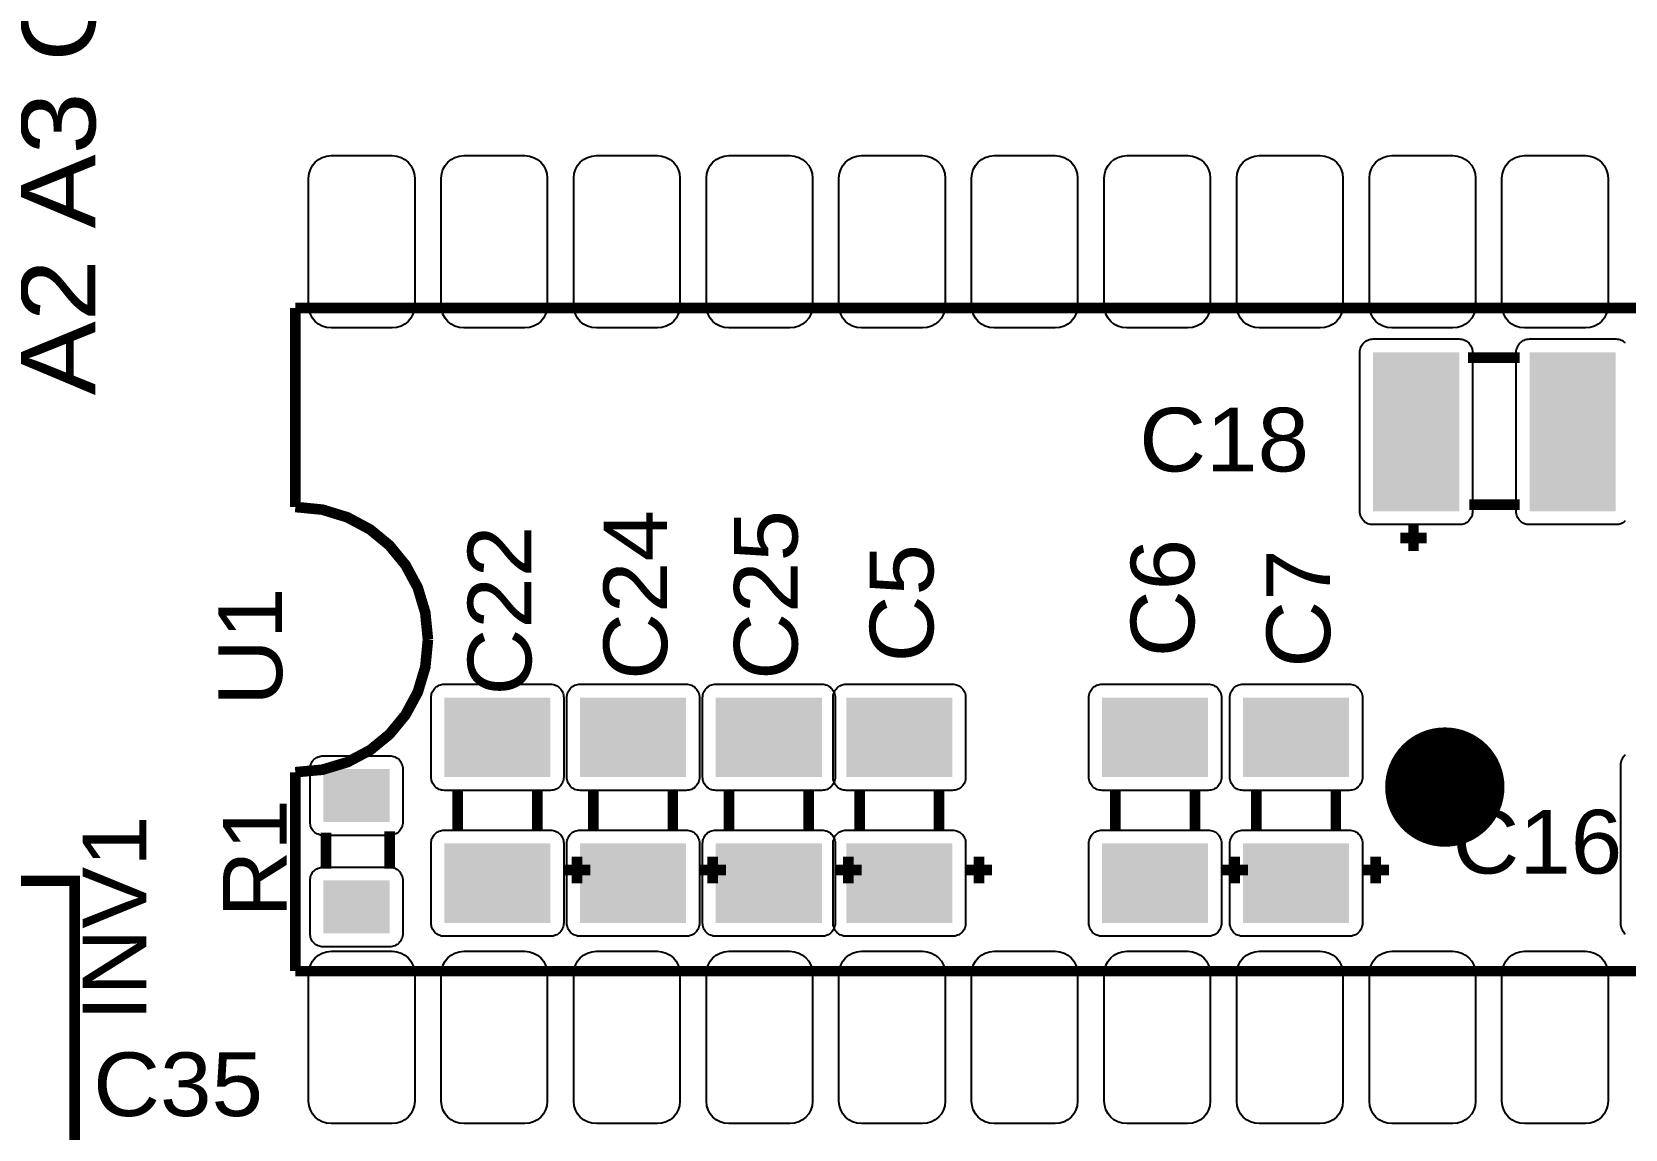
# Model space of a CAD drawing. Header units: inches. Extents: x 18.7 to 39.4, y 4.3 to 20.5.
# Drawn here: x 29.465 to 31.027, y 12.601 to 13.677 of the extents above; entities that cross this region are included whole.
import ezdxf

# ---------------------------------------------------------------- set-up
doc = ezdxf.new("R2010")
doc.units = ezdxf.units.IN
doc.header["$MEASUREMENT"] = 0
doc.styles.get("Standard").update_dxf_attribs({"font": 'arial.ttf'})

# ---------------------------------------------------------------- blocks, each defined once
blk = doc.blocks.new('RPAD')
blk.add_trace([(-0.5, -0.5), (-0.5, 0.5), (0.5, -0.5), (0.5, 0.5)])
blk = doc.blocks.new('EPAD')
at = {"const_width": 0.5}
blk.add_lwpolyline([(-0.25, 0, 1), (0.25, 0, 1)], format="xyb", close=True, dxfattribs=at)
blk = doc.blocks.new('NextionControlV3')
for points in [[(40.9556, 11.9587), (40.9096, 11.9587), (40.9061, 11.959), (40.9029, 11.96), (40.9, 11.9615), (40.8975, 11.9636), (40.8955, 11.9661), (40.8939, 11.969), (40.893, 11.9722), (40.8926, 11.9757), (40.8926, 12.0717), (40.893, 12.0751), (40.8939, 12.0783), (40.8955, 12.0812), (40.8975, 12.0837), (40.9, 12.0858), (40.9029, 12.0873), (40.9061, 12.0883), (40.9096, 12.0887), (40.9556, 12.0887), (40.9591, 12.0883), (40.9623, 12.0873), (40.9652, 12.0858), (40.9677, 12.0837), (40.9698, 12.0812), (40.9713, 12.0783), (40.9723, 12.0751), (40.9726, 12.0717), (40.9726, 11.9757), (40.9723, 11.9722), (40.9713, 11.969), (40.9698, 11.9661), (40.9677, 11.9636), (40.9652, 11.9615), (40.9623, 11.96), (40.9591, 11.959), (40.9556, 11.9587)], [(41.0556, 11.9587), (41.0096, 11.9587), (41.0061, 11.959), (41.0029, 11.96), (41, 11.9615), (40.9975, 11.9636), (40.9955, 11.9661), (40.9939, 11.969), (40.993, 11.9722), (40.9926, 11.9757), (40.9926, 12.0717), (40.993, 12.0751), (40.9939, 12.0783), (40.9955, 12.0812), (40.9975, 12.0837), (41, 12.0858), (41.0029, 12.0873), (41.0061, 12.0883), (41.0096, 12.0887), (41.0556, 12.0887), (41.0591, 12.0883), (41.0623, 12.0873), (41.0652, 12.0858), (41.0677, 12.0837), (41.0698, 12.0812), (41.0713, 12.0783), (41.0723, 12.0751), (41.0726, 12.0717), (41.0726, 11.9757), (41.0723, 11.9722), (41.0713, 11.969), (41.0698, 11.9661), (41.0677, 11.9636), (41.0652, 11.9615), (41.0623, 11.96), (41.0591, 11.959), (41.0556, 11.9587)], [(41.1556, 11.9587), (41.1096, 11.9587), (41.1061, 11.959), (41.1029, 11.96), (41.1, 11.9615), (41.0975, 11.9636), (41.0955, 11.9661), (41.0939, 11.969), (41.093, 11.9722), (41.0926, 11.9757), (41.0926, 12.0717), (41.093, 12.0751), (41.0939, 12.0783), (41.0955, 12.0812), (41.0975, 12.0837), (41.1, 12.0858), (41.1029, 12.0873), (41.1061, 12.0883), (41.1096, 12.0887), (41.1556, 12.0887), (41.1591, 12.0883), (41.1623, 12.0873), (41.1652, 12.0858), (41.1677, 12.0837), (41.1698, 12.0812), (41.1713, 12.0783), (41.1723, 12.0751), (41.1726, 12.0717), (41.1726, 11.9757), (41.1723, 11.9722), (41.1713, 11.969), (41.1698, 11.9661), (41.1677, 11.9636), (41.1652, 11.9615), (41.1623, 11.96), (41.1591, 11.959), (41.1556, 11.9587)], [(41.2556, 11.9587), (41.2096, 11.9587), (41.2061, 11.959), (41.2029, 11.96), (41.2, 11.9615), (41.1975, 11.9636), (41.1955, 11.9661), (41.1939, 11.969), (41.193, 11.9722), (41.1926, 11.9757), (41.1926, 12.0717), (41.193, 12.0751), (41.1939, 12.0783), (41.1955, 12.0812), (41.1975, 12.0837), (41.2, 12.0858), (41.2029, 12.0873), (41.2061, 12.0883), (41.2096, 12.0887), (41.2556, 12.0887), (41.2591, 12.0883), (41.2623, 12.0873), (41.2652, 12.0858), (41.2677, 12.0837), (41.2698, 12.0812), (41.2713, 12.0783), (41.2723, 12.0751), (41.2726, 12.0717), (41.2726, 11.9757), (41.2723, 11.9722), (41.2713, 11.969), (41.2698, 11.9661), (41.2677, 11.9636), (41.2652, 11.9615), (41.2623, 11.96), (41.2591, 11.959), (41.2556, 11.9587)], [(41.3556, 11.9587), (41.3096, 11.9587), (41.3061, 11.959), (41.3029, 11.96), (41.3, 11.9615), (41.2975, 11.9636), (41.2955, 11.9661), (41.2939, 11.969), (41.293, 11.9722), (41.2926, 11.9757), (41.2926, 12.0717), (41.293, 12.0751), (41.2939, 12.0783), (41.2955, 12.0812), (41.2975, 12.0837), (41.3, 12.0858), (41.3029, 12.0873), (41.3061, 12.0883), (41.3096, 12.0887), (41.3556, 12.0887), (41.3591, 12.0883), (41.3623, 12.0873), (41.3652, 12.0858), (41.3677, 12.0837), (41.3698, 12.0812), (41.3713, 12.0783), (41.3723, 12.0751), (41.3726, 12.0717), (41.3726, 11.9757), (41.3723, 11.9722), (41.3713, 11.969), (41.3698, 11.9661), (41.3677, 11.9636), (41.3652, 11.9615), (41.3623, 11.96), (41.3591, 11.959), (41.3556, 11.9587)], [(41.4556, 11.9587), (41.4096, 11.9587), (41.4061, 11.959), (41.4029, 11.96), (41.4, 11.9615), (41.3975, 11.9636), (41.3955, 11.9661), (41.3939, 11.969), (41.393, 11.9722), (41.3926, 11.9757), (41.3926, 12.0717), (41.393, 12.0751), (41.3939, 12.0783), (41.3955, 12.0812), (41.3975, 12.0837), (41.4, 12.0858), (41.4029, 12.0873), (41.4061, 12.0883), (41.4096, 12.0887), (41.4556, 12.0887), (41.4591, 12.0883), (41.4623, 12.0873), (41.4652, 12.0858), (41.4677, 12.0837), (41.4698, 12.0812), (41.4713, 12.0783), (41.4723, 12.0751), (41.4726, 12.0717), (41.4726, 11.9757), (41.4723, 11.9722), (41.4713, 11.969), (41.4698, 11.9661), (41.4677, 11.9636), (41.4652, 11.9615), (41.4623, 11.96), (41.4591, 11.959), (41.4556, 11.9587)], [(41.5556, 11.9587), (41.5096, 11.9587), (41.5061, 11.959), (41.5029, 11.96), (41.5, 11.9615), (41.4975, 11.9636), (41.4955, 11.9661), (41.4939, 11.969), (41.493, 11.9722), (41.4926, 11.9757), (41.4926, 12.0717), (41.493, 12.0751), (41.4939, 12.0783), (41.4955, 12.0812), (41.4975, 12.0837), (41.5, 12.0858), (41.5029, 12.0873), (41.5061, 12.0883), (41.5096, 12.0887), (41.5556, 12.0887), (41.5591, 12.0883), (41.5623, 12.0873), (41.5652, 12.0858), (41.5677, 12.0837), (41.5698, 12.0812), (41.5713, 12.0783), (41.5723, 12.0751), (41.5726, 12.0717), (41.5726, 11.9757), (41.5723, 11.9722), (41.5713, 11.969), (41.5698, 11.9661), (41.5677, 11.9636), (41.5652, 11.9615), (41.5623, 11.96), (41.5591, 11.959), (41.5556, 11.9587)], [(41.6556, 11.9587), (41.6096, 11.9587), (41.6061, 11.959), (41.6029, 11.96), (41.6, 11.9615), (41.5975, 11.9636), (41.5955, 11.9661), (41.5939, 11.969), (41.593, 11.9722), (41.5926, 11.9757), (41.5926, 12.0717), (41.593, 12.0751), (41.5939, 12.0783), (41.5955, 12.0812), (41.5975, 12.0837), (41.6, 12.0858), (41.6029, 12.0873), (41.6061, 12.0883), (41.6096, 12.0887), (41.6556, 12.0887), (41.6591, 12.0883), (41.6623, 12.0873), (41.6652, 12.0858), (41.6677, 12.0837), (41.6698, 12.0812), (41.6713, 12.0783), (41.6723, 12.0751), (41.6726, 12.0717), (41.6726, 11.9757), (41.6723, 11.9722), (41.6713, 11.969), (41.6698, 11.9661), (41.6677, 11.9636), (41.6652, 11.9615), (41.6623, 11.96), (41.6591, 11.959), (41.6556, 11.9587)], [(41.7556, 11.9587), (41.7096, 11.9587), (41.7061, 11.959), (41.7029, 11.96), (41.7, 11.9615), (41.6975, 11.9636), (41.6955, 11.9661), (41.6939, 11.969), (41.693, 11.9722), (41.6926, 11.9757), (41.6926, 12.0717), (41.693, 12.0751), (41.6939, 12.0783), (41.6955, 12.0812), (41.6975, 12.0837), (41.7, 12.0858), (41.7029, 12.0873), (41.7061, 12.0883), (41.7096, 12.0887), (41.7556, 12.0887), (41.7591, 12.0883), (41.7623, 12.0873), (41.7652, 12.0858), (41.7677, 12.0837), (41.7698, 12.0812), (41.7713, 12.0783), (41.7723, 12.0751), (41.7726, 12.0717), (41.7726, 11.9757), (41.7723, 11.9722), (41.7713, 11.969), (41.7698, 11.9661), (41.7677, 11.9636), (41.7652, 11.9615), (41.7623, 11.96), (41.7591, 11.959), (41.7556, 11.9587)], [(41.8556, 11.9587), (41.8096, 11.9587), (41.8061, 11.959), (41.8029, 11.96), (41.8, 11.9615), (41.7975, 11.9636), (41.7955, 11.9661), (41.7939, 11.969), (41.793, 11.9722), (41.7926, 11.9757), (41.7926, 12.0717), (41.793, 12.0751), (41.7939, 12.0783), (41.7955, 12.0812), (41.7975, 12.0837), (41.8, 12.0858), (41.8029, 12.0873), (41.8061, 12.0883), (41.8096, 12.0887), (41.8556, 12.0887), (41.8591, 12.0883), (41.8623, 12.0873), (41.8652, 12.0858), (41.8677, 12.0837), (41.8698, 12.0812), (41.8713, 12.0783), (41.8723, 12.0751), (41.8726, 12.0717), (41.8726, 11.9757), (41.8723, 11.9722), (41.8713, 11.969), (41.8698, 11.9661), (41.8677, 11.9636), (41.8652, 11.9615), (41.8623, 11.96), (41.8591, 11.959), (41.8556, 11.9587)], [(41.7604, 11.8104), (41.6954, 11.8104), (41.6944, 11.8104), (41.6934, 11.8105), (41.6924, 11.8108), (41.6915, 11.8111), (41.6906, 11.8115), (41.6898, 11.812), (41.689, 11.8126), (41.6883, 11.8132), (41.6876, 11.8139), (41.6871, 11.8147), (41.6866, 11.8155), (41.6862, 11.8164), (41.6858, 11.8173), (41.6856, 11.8183), (41.6854, 11.8193), (41.6854, 11.8204), (41.6854, 11.9404), (41.6854, 11.9414), (41.6856, 11.9424), (41.6858, 11.9434), (41.6862, 11.9443), (41.6866, 11.9452), (41.6871, 11.946), (41.6876, 11.9468), (41.6883, 11.9475), (41.689, 11.9481), (41.6898, 11.9487), (41.6906, 11.9492), (41.6915, 11.9496), (41.6924, 11.9499), (41.6934, 11.9502), (41.6944, 11.9503), (41.6954, 11.9504), (41.7604, 11.9504), (41.7614, 11.9503), (41.7624, 11.9502), (41.7634, 11.9499), (41.7643, 11.9496), (41.7652, 11.9492), (41.766, 11.9487), (41.7668, 11.9481), (41.7675, 11.9475), (41.7681, 11.9468), (41.7687, 11.946), (41.7692, 11.9452), (41.7696, 11.9443), (41.77, 11.9434), (41.7702, 11.9424), (41.7703, 11.9414), (41.7704, 11.9404), (41.7704, 11.8204), (41.7703, 11.8193), (41.7702, 11.8183), (41.77, 11.8173), (41.7696, 11.8164), (41.7692, 11.8155), (41.7687, 11.8147), (41.7681, 11.8139), (41.7675, 11.8132), (41.7668, 11.8126), (41.766, 11.812), (41.7652, 11.8115), (41.7643, 11.8111), (41.7634, 11.8108), (41.7624, 11.8105), (41.7614, 11.8104), (41.7604, 11.8104)], [(41.085, 11.68), (41.085, 11.62), (41.0849, 11.619), (41.0848, 11.618), (41.0845, 11.617), (41.0842, 11.6161), (41.0838, 11.6152), (41.0833, 11.6144), (41.0827, 11.6136), (41.0821, 11.6129), (41.0814, 11.6123), (41.0806, 11.6117), (41.0798, 11.6112), (41.0789, 11.6108), (41.078, 11.6105), (41.077, 11.6102), (41.076, 11.6101), (41.075, 11.61), (40.995, 11.61), (40.9939, 11.6101), (40.9929, 11.6102), (40.992, 11.6105), (40.9911, 11.6108), (40.9902, 11.6112), (40.9893, 11.6117), (40.9886, 11.6123), (40.9879, 11.6129), (40.9872, 11.6136), (40.9867, 11.6144), (40.9862, 11.6152), (40.9858, 11.6161), (40.9854, 11.617), (40.9852, 11.618), (40.985, 11.619), (40.985, 11.62), (40.985, 11.68), (40.985, 11.6811), (40.9852, 11.6821), (40.9854, 11.683), (40.9858, 11.684), (40.9862, 11.6848), (40.9867, 11.6857), (40.9872, 11.6864), (40.9879, 11.6871), (40.9886, 11.6878), (40.9893, 11.6884), (40.9902, 11.6888), (40.9911, 11.6893), (40.992, 11.6896), (40.9929, 11.6898), (40.9939, 11.69), (40.995, 11.69), (41.075, 11.69), (41.076, 11.69), (41.077, 11.6898), (41.078, 11.6896), (41.0789, 11.6893), (41.0798, 11.6888), (41.0806, 11.6884), (41.0814, 11.6878), (41.0821, 11.6871), (41.0827, 11.6864), (41.0833, 11.6857), (41.0838, 11.6848), (41.0842, 11.684), (41.0845, 11.683), (41.0848, 11.6821), (41.0849, 11.6811), (41.085, 11.68)], [(41.1873, 11.68), (41.1873, 11.62), (41.1873, 11.619), (41.1871, 11.618), (41.1869, 11.617), (41.1866, 11.6161), (41.1862, 11.6152), (41.1857, 11.6144), (41.1851, 11.6136), (41.1845, 11.6129), (41.1838, 11.6123), (41.183, 11.6117), (41.1822, 11.6112), (41.1813, 11.6108), (41.1804, 11.6105), (41.1794, 11.6102), (41.1784, 11.6101), (41.1773, 11.61), (41.0973, 11.61), (41.0963, 11.6101), (41.0953, 11.6102), (41.0943, 11.6105), (41.0934, 11.6108), (41.0925, 11.6112), (41.0917, 11.6117), (41.0909, 11.6123), (41.0902, 11.6129), (41.0896, 11.6136), (41.089, 11.6144), (41.0885, 11.6152), (41.0881, 11.6161), (41.0878, 11.617), (41.0875, 11.618), (41.0874, 11.619), (41.0873, 11.62), (41.0873, 11.68), (41.0874, 11.6811), (41.0875, 11.6821), (41.0878, 11.683), (41.0881, 11.684), (41.0885, 11.6848), (41.089, 11.6857), (41.0896, 11.6864), (41.0902, 11.6871), (41.0909, 11.6878), (41.0917, 11.6884), (41.0925, 11.6888), (41.0934, 11.6893), (41.0943, 11.6896), (41.0953, 11.6898), (41.0963, 11.69), (41.0973, 11.69), (41.1773, 11.69), (41.1784, 11.69), (41.1794, 11.6898), (41.1804, 11.6896), (41.1813, 11.6893), (41.1822, 11.6888), (41.183, 11.6884), (41.1838, 11.6878), (41.1845, 11.6871), (41.1851, 11.6864), (41.1857, 11.6857), (41.1862, 11.6848), (41.1866, 11.684), (41.1869, 11.683), (41.1871, 11.6821), (41.1873, 11.6811), (41.1873, 11.68)], [(41.2897, 11.68), (41.2897, 11.62), (41.2897, 11.619), (41.2895, 11.618), (41.2893, 11.617), (41.2889, 11.6161), (41.2885, 11.6152), (41.288, 11.6144), (41.2875, 11.6136), (41.2868, 11.6129), (41.2861, 11.6123), (41.2853, 11.6117), (41.2845, 11.6112), (41.2836, 11.6108), (41.2827, 11.6105), (41.2818, 11.6102), (41.2807, 11.6101), (41.2797, 11.61), (41.1997, 11.61), (41.1987, 11.6101), (41.1977, 11.6102), (41.1967, 11.6105), (41.1958, 11.6108), (41.1949, 11.6112), (41.1941, 11.6117), (41.1933, 11.6123), (41.1926, 11.6129), (41.192, 11.6136), (41.1914, 11.6144), (41.1909, 11.6152), (41.1905, 11.6161), (41.1902, 11.617), (41.1899, 11.618), (41.1898, 11.619), (41.1897, 11.62), (41.1897, 11.68), (41.1898, 11.6811), (41.1899, 11.6821), (41.1902, 11.683), (41.1905, 11.684), (41.1909, 11.6848), (41.1914, 11.6857), (41.192, 11.6864), (41.1926, 11.6871), (41.1933, 11.6878), (41.1941, 11.6884), (41.1949, 11.6888), (41.1958, 11.6893), (41.1967, 11.6896), (41.1977, 11.6898), (41.1987, 11.69), (41.1997, 11.69), (41.2797, 11.69), (41.2807, 11.69), (41.2818, 11.6898), (41.2827, 11.6896), (41.2836, 11.6893), (41.2845, 11.6888), (41.2853, 11.6884), (41.2861, 11.6878), (41.2868, 11.6871), (41.2875, 11.6864), (41.288, 11.6857), (41.2885, 11.6848), (41.2889, 11.684), (41.2893, 11.683), (41.2895, 11.6821), (41.2897, 11.6811), (41.2897, 11.68)], [(41.3881, 11.68), (41.3881, 11.62), (41.3881, 11.619), (41.3879, 11.618), (41.3877, 11.617), (41.3874, 11.6161), (41.3869, 11.6152), (41.3865, 11.6144), (41.3859, 11.6136), (41.3852, 11.6129), (41.3845, 11.6123), (41.3838, 11.6117), (41.3829, 11.6112), (41.3821, 11.6108), (41.3811, 11.6105), (41.3802, 11.6102), (41.3792, 11.6101), (41.3781, 11.61), (41.2981, 11.61), (41.2971, 11.6101), (41.2961, 11.6102), (41.2951, 11.6105), (41.2942, 11.6108), (41.2933, 11.6112), (41.2925, 11.6117), (41.2917, 11.6123), (41.291, 11.6129), (41.2904, 11.6136), (41.2898, 11.6144), (41.2893, 11.6152), (41.2889, 11.6161), (41.2886, 11.617), (41.2883, 11.618), (41.2882, 11.619), (41.2881, 11.62), (41.2881, 11.68), (41.2882, 11.6811), (41.2883, 11.6821), (41.2886, 11.683), (41.2889, 11.684), (41.2893, 11.6848), (41.2898, 11.6857), (41.2904, 11.6864), (41.291, 11.6871), (41.2917, 11.6878), (41.2925, 11.6884), (41.2933, 11.6888), (41.2942, 11.6893), (41.2951, 11.6896), (41.2961, 11.6898), (41.2971, 11.69), (41.2981, 11.69), (41.3781, 11.69), (41.3792, 11.69), (41.3802, 11.6898), (41.3811, 11.6896), (41.3821, 11.6893), (41.3829, 11.6888), (41.3838, 11.6884), (41.3845, 11.6878), (41.3852, 11.6871), (41.3859, 11.6864), (41.3865, 11.6857), (41.3869, 11.6848), (41.3874, 11.684), (41.3877, 11.683), (41.3879, 11.6821), (41.3881, 11.6811), (41.3881, 11.68)], [(41.581, 11.68), (41.581, 11.62), (41.581, 11.619), (41.5808, 11.618), (41.5806, 11.617), (41.5803, 11.6161), (41.5799, 11.6152), (41.5794, 11.6144), (41.5788, 11.6136), (41.5782, 11.6129), (41.5775, 11.6123), (41.5767, 11.6117), (41.5759, 11.6112), (41.575, 11.6108), (41.5741, 11.6105), (41.5731, 11.6102), (41.5721, 11.6101), (41.571, 11.61), (41.491, 11.61), (41.49, 11.6101), (41.489, 11.6102), (41.488, 11.6105), (41.4871, 11.6108), (41.4862, 11.6112), (41.4854, 11.6117), (41.4846, 11.6123), (41.4839, 11.6129), (41.4833, 11.6136), (41.4827, 11.6144), (41.4822, 11.6152), (41.4818, 11.6161), (41.4815, 11.617), (41.4812, 11.618), (41.4811, 11.619), (41.481, 11.62), (41.481, 11.68), (41.4811, 11.6811), (41.4812, 11.6821), (41.4815, 11.683), (41.4818, 11.684), (41.4822, 11.6848), (41.4827, 11.6857), (41.4833, 11.6864), (41.4839, 11.6871), (41.4846, 11.6878), (41.4854, 11.6884), (41.4862, 11.6888), (41.4871, 11.6893), (41.488, 11.6896), (41.489, 11.6898), (41.49, 11.69), (41.491, 11.69), (41.571, 11.69), (41.5721, 11.69), (41.5731, 11.6898), (41.5741, 11.6896), (41.575, 11.6893), (41.5759, 11.6888), (41.5767, 11.6884), (41.5775, 11.6878), (41.5782, 11.6871), (41.5788, 11.6864), (41.5794, 11.6857), (41.5799, 11.6848), (41.5803, 11.684), (41.5806, 11.683), (41.5808, 11.6821), (41.581, 11.6811), (41.581, 11.68)], [(41.6873, 11.68), (41.6873, 11.62), (41.6873, 11.619), (41.6871, 11.618), (41.6869, 11.617), (41.6866, 11.6161), (41.6862, 11.6152), (41.6857, 11.6144), (41.6851, 11.6136), (41.6845, 11.6129), (41.6838, 11.6123), (41.683, 11.6117), (41.6822, 11.6112), (41.6813, 11.6108), (41.6804, 11.6105), (41.6794, 11.6102), (41.6784, 11.6101), (41.6773, 11.61), (41.5973, 11.61), (41.5963, 11.6101), (41.5953, 11.6102), (41.5943, 11.6105), (41.5934, 11.6108), (41.5925, 11.6112), (41.5917, 11.6117), (41.5909, 11.6123), (41.5902, 11.6129), (41.5896, 11.6136), (41.589, 11.6144), (41.5885, 11.6152), (41.5881, 11.6161), (41.5878, 11.617), (41.5875, 11.618), (41.5874, 11.619), (41.5873, 11.62), (41.5873, 11.68), (41.5874, 11.6811), (41.5875, 11.6821), (41.5878, 11.683), (41.5881, 11.684), (41.5885, 11.6848), (41.589, 11.6857), (41.5896, 11.6864), (41.5902, 11.6871), (41.5909, 11.6878), (41.5917, 11.6884), (41.5925, 11.6888), (41.5934, 11.6893), (41.5943, 11.6896), (41.5953, 11.6898), (41.5963, 11.69), (41.5973, 11.69), (41.6773, 11.69), (41.6784, 11.69), (41.6794, 11.6898), (41.6804, 11.6896), (41.6813, 11.6893), (41.6822, 11.6888), (41.683, 11.6884), (41.6838, 11.6878), (41.6845, 11.6871), (41.6851, 11.6864), (41.6857, 11.6857), (41.6862, 11.6848), (41.6866, 11.684), (41.6869, 11.683), (41.6871, 11.6821), (41.6873, 11.6811), (41.6873, 11.68)], [(40.8937, 11.5861), (40.8937, 11.6261), (40.8937, 11.6271), (40.8939, 11.6281), (40.8941, 11.6291), (40.8945, 11.63), (40.8949, 11.6309), (40.8954, 11.6317), (40.8959, 11.6325), (40.8966, 11.6332), (40.8973, 11.6338), (40.8981, 11.6344), (40.8989, 11.6349), (40.8998, 11.6353), (40.9007, 11.6356), (40.9016, 11.6359), (40.9026, 11.636), (40.9037, 11.6361), (40.9537, 11.6361), (40.9547, 11.636), (40.9557, 11.6359), (40.9567, 11.6356), (40.9576, 11.6353), (40.9585, 11.6349), (40.9593, 11.6344), (40.9601, 11.6338), (40.9608, 11.6332), (40.9614, 11.6325), (40.962, 11.6317), (40.9625, 11.6309), (40.9629, 11.63), (40.9632, 11.6291), (40.9635, 11.6281), (40.9636, 11.6271), (40.9637, 11.6261), (40.9637, 11.5861), (40.9636, 11.585), (40.9635, 11.584), (40.9632, 11.5831), (40.9629, 11.5821), (40.9625, 11.5813), (40.962, 11.5804), (40.9614, 11.5797), (40.9608, 11.579), (40.9601, 11.5783), (40.9593, 11.5778), (40.9585, 11.5773), (40.9576, 11.5769), (40.9567, 11.5765), (40.9557, 11.5763), (40.9547, 11.5761), (40.9537, 11.5761), (40.9037, 11.5761), (40.9026, 11.5761), (40.9016, 11.5763), (40.9007, 11.5765), (40.8998, 11.5769), (40.8989, 11.5773), (40.8981, 11.5778), (40.8973, 11.5783), (40.8966, 11.579), (40.8959, 11.5797), (40.8954, 11.5804), (40.8949, 11.5813), (40.8945, 11.5821), (40.8941, 11.5831), (40.8939, 11.584), (40.8937, 11.585), (40.8937, 11.5861)], [(41.085, 11.57), (41.085, 11.51), (41.0849, 11.509), (41.0848, 11.508), (41.0845, 11.507), (41.0842, 11.5061), (41.0838, 11.5052), (41.0833, 11.5044), (41.0827, 11.5036), (41.0821, 11.5029), (41.0814, 11.5023), (41.0806, 11.5017), (41.0798, 11.5012), (41.0789, 11.5008), (41.078, 11.5005), (41.077, 11.5002), (41.076, 11.5001), (41.075, 11.5), (40.995, 11.5), (40.9939, 11.5001), (40.9929, 11.5002), (40.992, 11.5005), (40.9911, 11.5008), (40.9902, 11.5012), (40.9893, 11.5017), (40.9886, 11.5023), (40.9879, 11.5029), (40.9872, 11.5036), (40.9867, 11.5044), (40.9862, 11.5052), (40.9858, 11.5061), (40.9854, 11.507), (40.9852, 11.508), (40.985, 11.509), (40.985, 11.51), (40.985, 11.57), (40.985, 11.5711), (40.9852, 11.5721), (40.9854, 11.573), (40.9858, 11.574), (40.9862, 11.5748), (40.9867, 11.5757), (40.9872, 11.5764), (40.9879, 11.5771), (40.9886, 11.5778), (40.9893, 11.5784), (40.9902, 11.5788), (40.9911, 11.5793), (40.992, 11.5796), (40.9929, 11.5798), (40.9939, 11.58), (40.995, 11.58), (41.075, 11.58), (41.076, 11.58), (41.077, 11.5798), (41.078, 11.5796), (41.0789, 11.5793), (41.0798, 11.5788), (41.0806, 11.5784), (41.0814, 11.5778), (41.0821, 11.5771), (41.0827, 11.5764), (41.0833, 11.5757), (41.0838, 11.5748), (41.0842, 11.574), (41.0845, 11.573), (41.0848, 11.5721), (41.0849, 11.5711), (41.085, 11.57)], [(41.1873, 11.57), (41.1873, 11.51), (41.1873, 11.509), (41.1871, 11.508), (41.1869, 11.507), (41.1866, 11.5061), (41.1862, 11.5052), (41.1857, 11.5044), (41.1851, 11.5036), (41.1845, 11.5029), (41.1838, 11.5023), (41.183, 11.5017), (41.1822, 11.5012), (41.1813, 11.5008), (41.1804, 11.5005), (41.1794, 11.5002), (41.1784, 11.5001), (41.1773, 11.5), (41.0973, 11.5), (41.0963, 11.5001), (41.0953, 11.5002), (41.0943, 11.5005), (41.0934, 11.5008), (41.0925, 11.5012), (41.0917, 11.5017), (41.0909, 11.5023), (41.0902, 11.5029), (41.0896, 11.5036), (41.089, 11.5044), (41.0885, 11.5052), (41.0881, 11.5061), (41.0878, 11.507), (41.0875, 11.508), (41.0874, 11.509), (41.0873, 11.51), (41.0873, 11.57), (41.0874, 11.5711), (41.0875, 11.5721), (41.0878, 11.573), (41.0881, 11.574), (41.0885, 11.5748), (41.089, 11.5757), (41.0896, 11.5764), (41.0902, 11.5771), (41.0909, 11.5778), (41.0917, 11.5784), (41.0925, 11.5788), (41.0934, 11.5793), (41.0943, 11.5796), (41.0953, 11.5798), (41.0963, 11.58), (41.0973, 11.58), (41.1773, 11.58), (41.1784, 11.58), (41.1794, 11.5798), (41.1804, 11.5796), (41.1813, 11.5793), (41.1822, 11.5788), (41.183, 11.5784), (41.1838, 11.5778), (41.1845, 11.5771), (41.1851, 11.5764), (41.1857, 11.5757), (41.1862, 11.5748), (41.1866, 11.574), (41.1869, 11.573), (41.1871, 11.5721), (41.1873, 11.5711), (41.1873, 11.57)], [(41.2897, 11.57), (41.2897, 11.51), (41.2897, 11.509), (41.2895, 11.508), (41.2893, 11.507), (41.2889, 11.5061), (41.2885, 11.5052), (41.288, 11.5044), (41.2875, 11.5036), (41.2868, 11.5029), (41.2861, 11.5023), (41.2853, 11.5017), (41.2845, 11.5012), (41.2836, 11.5008), (41.2827, 11.5005), (41.2818, 11.5002), (41.2807, 11.5001), (41.2797, 11.5), (41.1997, 11.5), (41.1987, 11.5001), (41.1977, 11.5002), (41.1967, 11.5005), (41.1958, 11.5008), (41.1949, 11.5012), (41.1941, 11.5017), (41.1933, 11.5023), (41.1926, 11.5029), (41.192, 11.5036), (41.1914, 11.5044), (41.1909, 11.5052), (41.1905, 11.5061), (41.1902, 11.507), (41.1899, 11.508), (41.1898, 11.509), (41.1897, 11.51), (41.1897, 11.57), (41.1898, 11.5711), (41.1899, 11.5721), (41.1902, 11.573), (41.1905, 11.574), (41.1909, 11.5748), (41.1914, 11.5757), (41.192, 11.5764), (41.1926, 11.5771), (41.1933, 11.5778), (41.1941, 11.5784), (41.1949, 11.5788), (41.1958, 11.5793), (41.1967, 11.5796), (41.1977, 11.5798), (41.1987, 11.58), (41.1997, 11.58), (41.2797, 11.58), (41.2807, 11.58), (41.2818, 11.5798), (41.2827, 11.5796), (41.2836, 11.5793), (41.2845, 11.5788), (41.2853, 11.5784), (41.2861, 11.5778), (41.2868, 11.5771), (41.2875, 11.5764), (41.288, 11.5757), (41.2885, 11.5748), (41.2889, 11.574), (41.2893, 11.573), (41.2895, 11.5721), (41.2897, 11.5711), (41.2897, 11.57)], [(41.3881, 11.57), (41.3881, 11.51), (41.3881, 11.509), (41.3879, 11.508), (41.3877, 11.507), (41.3874, 11.5061), (41.3869, 11.5052), (41.3865, 11.5044), (41.3859, 11.5036), (41.3852, 11.5029), (41.3845, 11.5023), (41.3838, 11.5017), (41.3829, 11.5012), (41.3821, 11.5008), (41.3811, 11.5005), (41.3802, 11.5002), (41.3792, 11.5001), (41.3781, 11.5), (41.2981, 11.5), (41.2971, 11.5001), (41.2961, 11.5002), (41.2951, 11.5005), (41.2942, 11.5008), (41.2933, 11.5012), (41.2925, 11.5017), (41.2917, 11.5023), (41.291, 11.5029), (41.2904, 11.5036), (41.2898, 11.5044), (41.2893, 11.5052), (41.2889, 11.5061), (41.2886, 11.507), (41.2883, 11.508), (41.2882, 11.509), (41.2881, 11.51), (41.2881, 11.57), (41.2882, 11.5711), (41.2883, 11.5721), (41.2886, 11.573), (41.2889, 11.574), (41.2893, 11.5748), (41.2898, 11.5757), (41.2904, 11.5764), (41.291, 11.5771), (41.2917, 11.5778), (41.2925, 11.5784), (41.2933, 11.5788), (41.2942, 11.5793), (41.2951, 11.5796), (41.2961, 11.5798), (41.2971, 11.58), (41.2981, 11.58), (41.3781, 11.58), (41.3792, 11.58), (41.3802, 11.5798), (41.3811, 11.5796), (41.3821, 11.5793), (41.3829, 11.5788), (41.3838, 11.5784), (41.3845, 11.5778), (41.3852, 11.5771), (41.3859, 11.5764), (41.3865, 11.5757), (41.3869, 11.5748), (41.3874, 11.574), (41.3877, 11.573), (41.3879, 11.5721), (41.3881, 11.5711), (41.3881, 11.57)], [(41.581, 11.57), (41.581, 11.51), (41.581, 11.509), (41.5808, 11.508), (41.5806, 11.507), (41.5803, 11.5061), (41.5799, 11.5052), (41.5794, 11.5044), (41.5788, 11.5036), (41.5782, 11.5029), (41.5775, 11.5023), (41.5767, 11.5017), (41.5759, 11.5012), (41.575, 11.5008), (41.5741, 11.5005), (41.5731, 11.5002), (41.5721, 11.5001), (41.571, 11.5), (41.491, 11.5), (41.49, 11.5001), (41.489, 11.5002), (41.488, 11.5005), (41.4871, 11.5008), (41.4862, 11.5012), (41.4854, 11.5017), (41.4846, 11.5023), (41.4839, 11.5029), (41.4833, 11.5036), (41.4827, 11.5044), (41.4822, 11.5052), (41.4818, 11.5061), (41.4815, 11.507), (41.4812, 11.508), (41.4811, 11.509), (41.481, 11.51), (41.481, 11.57), (41.4811, 11.5711), (41.4812, 11.5721), (41.4815, 11.573), (41.4818, 11.574), (41.4822, 11.5748), (41.4827, 11.5757), (41.4833, 11.5764), (41.4839, 11.5771), (41.4846, 11.5778), (41.4854, 11.5784), (41.4862, 11.5788), (41.4871, 11.5793), (41.488, 11.5796), (41.489, 11.5798), (41.49, 11.58), (41.491, 11.58), (41.571, 11.58), (41.5721, 11.58), (41.5731, 11.5798), (41.5741, 11.5796), (41.575, 11.5793), (41.5759, 11.5788), (41.5767, 11.5784), (41.5775, 11.5778), (41.5782, 11.5771), (41.5788, 11.5764), (41.5794, 11.5757), (41.5799, 11.5748), (41.5803, 11.574), (41.5806, 11.573), (41.5808, 11.5721), (41.581, 11.5711), (41.581, 11.57)], [(41.6873, 11.57), (41.6873, 11.51), (41.6873, 11.509), (41.6871, 11.508), (41.6869, 11.507), (41.6866, 11.5061), (41.6862, 11.5052), (41.6857, 11.5044), (41.6851, 11.5036), (41.6845, 11.5029), (41.6838, 11.5023), (41.683, 11.5017), (41.6822, 11.5012), (41.6813, 11.5008), (41.6804, 11.5005), (41.6794, 11.5002), (41.6784, 11.5001), (41.6773, 11.5), (41.5973, 11.5), (41.5963, 11.5001), (41.5953, 11.5002), (41.5943, 11.5005), (41.5934, 11.5008), (41.5925, 11.5012), (41.5917, 11.5017), (41.5909, 11.5023), (41.5902, 11.5029), (41.5896, 11.5036), (41.589, 11.5044), (41.5885, 11.5052), (41.5881, 11.5061), (41.5878, 11.507), (41.5875, 11.508), (41.5874, 11.509), (41.5873, 11.51), (41.5873, 11.57), (41.5874, 11.5711), (41.5875, 11.5721), (41.5878, 11.573), (41.5881, 11.574), (41.5885, 11.5748), (41.589, 11.5757), (41.5896, 11.5764), (41.5902, 11.5771), (41.5909, 11.5778), (41.5917, 11.5784), (41.5925, 11.5788), (41.5934, 11.5793), (41.5943, 11.5796), (41.5953, 11.5798), (41.5963, 11.58), (41.5973, 11.58), (41.6773, 11.58), (41.6784, 11.58), (41.6794, 11.5798), (41.6804, 11.5796), (41.6813, 11.5793), (41.6822, 11.5788), (41.683, 11.5784), (41.6838, 11.5778), (41.6845, 11.5771), (41.6851, 11.5764), (41.6857, 11.5757), (41.6862, 11.5748), (41.6866, 11.574), (41.6869, 11.573), (41.6871, 11.5721), (41.6873, 11.5711), (41.6873, 11.57)], [(40.8937, 11.5021), (40.8937, 11.5421), (40.8937, 11.5431), (40.8939, 11.5441), (40.8941, 11.5451), (40.8945, 11.546), (40.8949, 11.5469), (40.8954, 11.5477), (40.8959, 11.5485), (40.8966, 11.5492), (40.8973, 11.5498), (40.8981, 11.5504), (40.8989, 11.5509), (40.8998, 11.5513), (40.9007, 11.5516), (40.9016, 11.5519), (40.9026, 11.552), (40.9037, 11.5521), (40.9537, 11.5521), (40.9547, 11.552), (40.9557, 11.5519), (40.9567, 11.5516), (40.9576, 11.5513), (40.9585, 11.5509), (40.9593, 11.5504), (40.9601, 11.5498), (40.9608, 11.5492), (40.9614, 11.5485), (40.962, 11.5477), (40.9625, 11.5469), (40.9629, 11.546), (40.9632, 11.5451), (40.9635, 11.5441), (40.9636, 11.5431), (40.9637, 11.5421), (40.9637, 11.5021), (40.9636, 11.501), (40.9635, 11.5), (40.9632, 11.4991), (40.9629, 11.4981), (40.9625, 11.4973), (40.962, 11.4964), (40.9614, 11.4957), (40.9608, 11.495), (40.9601, 11.4943), (40.9593, 11.4938), (40.9585, 11.4933), (40.9576, 11.4929), (40.9567, 11.4925), (40.9557, 11.4923), (40.9547, 11.4921), (40.9537, 11.4921), (40.9037, 11.4921), (40.9026, 11.4921), (40.9016, 11.4923), (40.9007, 11.4925), (40.8998, 11.4929), (40.8989, 11.4933), (40.8981, 11.4938), (40.8973, 11.4943), (40.8966, 11.495), (40.8959, 11.4957), (40.8954, 11.4964), (40.8949, 11.4973), (40.8945, 11.4981), (40.8941, 11.4991), (40.8939, 11.5), (40.8937, 11.501), (40.8937, 11.5021)], [(40.9096, 11.4887), (40.9556, 11.4887), (40.9591, 11.4883), (40.9623, 11.4873), (40.9652, 11.4858), (40.9677, 11.4837), (40.9698, 11.4812), (40.9713, 11.4783), (40.9723, 11.4751), (40.9726, 11.4717), (40.9726, 11.3757), (40.9723, 11.3722), (40.9713, 11.369), (40.9698, 11.3661), (40.9677, 11.3636), (40.9652, 11.3615), (40.9623, 11.36), (40.9591, 11.359), (40.9556, 11.3587), (40.9096, 11.3587), (40.9061, 11.359), (40.9029, 11.36), (40.9, 11.3615), (40.8975, 11.3636), (40.8955, 11.3661), (40.8939, 11.369), (40.893, 11.3722), (40.8926, 11.3757), (40.8926, 11.4717), (40.893, 11.4751), (40.8939, 11.4783), (40.8955, 11.4812), (40.8975, 11.4837), (40.9, 11.4858), (40.9029, 11.4873), (40.9061, 11.4883), (40.9096, 11.4887)], [(41.0096, 11.4887), (41.0556, 11.4887), (41.0591, 11.4883), (41.0623, 11.4873), (41.0652, 11.4858), (41.0677, 11.4837), (41.0698, 11.4812), (41.0713, 11.4783), (41.0723, 11.4751), (41.0726, 11.4717), (41.0726, 11.3757), (41.0723, 11.3722), (41.0713, 11.369), (41.0698, 11.3661), (41.0677, 11.3636), (41.0652, 11.3615), (41.0623, 11.36), (41.0591, 11.359), (41.0556, 11.3587), (41.0096, 11.3587), (41.0061, 11.359), (41.0029, 11.36), (41, 11.3615), (40.9975, 11.3636), (40.9955, 11.3661), (40.9939, 11.369), (40.993, 11.3722), (40.9926, 11.3757), (40.9926, 11.4717), (40.993, 11.4751), (40.9939, 11.4783), (40.9955, 11.4812), (40.9975, 11.4837), (41, 11.4858), (41.0029, 11.4873), (41.0061, 11.4883), (41.0096, 11.4887)], [(41.1096, 11.4887), (41.1556, 11.4887), (41.1591, 11.4883), (41.1623, 11.4873), (41.1652, 11.4858), (41.1677, 11.4837), (41.1698, 11.4812), (41.1713, 11.4783), (41.1723, 11.4751), (41.1726, 11.4717), (41.1726, 11.3757), (41.1723, 11.3722), (41.1713, 11.369), (41.1698, 11.3661), (41.1677, 11.3636), (41.1652, 11.3615), (41.1623, 11.36), (41.1591, 11.359), (41.1556, 11.3587), (41.1096, 11.3587), (41.1061, 11.359), (41.1029, 11.36), (41.1, 11.3615), (41.0975, 11.3636), (41.0955, 11.3661), (41.0939, 11.369), (41.093, 11.3722), (41.0926, 11.3757), (41.0926, 11.4717), (41.093, 11.4751), (41.0939, 11.4783), (41.0955, 11.4812), (41.0975, 11.4837), (41.1, 11.4858), (41.1029, 11.4873), (41.1061, 11.4883), (41.1096, 11.4887)], [(41.2096, 11.4887), (41.2556, 11.4887), (41.2591, 11.4883), (41.2623, 11.4873), (41.2652, 11.4858), (41.2677, 11.4837), (41.2698, 11.4812), (41.2713, 11.4783), (41.2723, 11.4751), (41.2726, 11.4717), (41.2726, 11.3757), (41.2723, 11.3722), (41.2713, 11.369), (41.2698, 11.3661), (41.2677, 11.3636), (41.2652, 11.3615), (41.2623, 11.36), (41.2591, 11.359), (41.2556, 11.3587), (41.2096, 11.3587), (41.2061, 11.359), (41.2029, 11.36), (41.2, 11.3615), (41.1975, 11.3636), (41.1955, 11.3661), (41.1939, 11.369), (41.193, 11.3722), (41.1926, 11.3757), (41.1926, 11.4717), (41.193, 11.4751), (41.1939, 11.4783), (41.1955, 11.4812), (41.1975, 11.4837), (41.2, 11.4858), (41.2029, 11.4873), (41.2061, 11.4883), (41.2096, 11.4887)], [(41.3096, 11.4887), (41.3556, 11.4887), (41.3591, 11.4883), (41.3623, 11.4873), (41.3652, 11.4858), (41.3677, 11.4837), (41.3698, 11.4812), (41.3713, 11.4783), (41.3723, 11.4751), (41.3726, 11.4717), (41.3726, 11.3757), (41.3723, 11.3722), (41.3713, 11.369), (41.3698, 11.3661), (41.3677, 11.3636), (41.3652, 11.3615), (41.3623, 11.36), (41.3591, 11.359), (41.3556, 11.3587), (41.3096, 11.3587), (41.3061, 11.359), (41.3029, 11.36), (41.3, 11.3615), (41.2975, 11.3636), (41.2955, 11.3661), (41.2939, 11.369), (41.293, 11.3722), (41.2926, 11.3757), (41.2926, 11.4717), (41.293, 11.4751), (41.2939, 11.4783), (41.2955, 11.4812), (41.2975, 11.4837), (41.3, 11.4858), (41.3029, 11.4873), (41.3061, 11.4883), (41.3096, 11.4887)], [(41.4096, 11.4887), (41.4556, 11.4887), (41.4591, 11.4883), (41.4623, 11.4873), (41.4652, 11.4858), (41.4677, 11.4837), (41.4698, 11.4812), (41.4713, 11.4783), (41.4723, 11.4751), (41.4726, 11.4717), (41.4726, 11.3757), (41.4723, 11.3722), (41.4713, 11.369), (41.4698, 11.3661), (41.4677, 11.3636), (41.4652, 11.3615), (41.4623, 11.36), (41.4591, 11.359), (41.4556, 11.3587), (41.4096, 11.3587), (41.4061, 11.359), (41.4029, 11.36), (41.4, 11.3615), (41.3975, 11.3636), (41.3955, 11.3661), (41.3939, 11.369), (41.393, 11.3722), (41.3926, 11.3757), (41.3926, 11.4717), (41.393, 11.4751), (41.3939, 11.4783), (41.3955, 11.4812), (41.3975, 11.4837), (41.4, 11.4858), (41.4029, 11.4873), (41.4061, 11.4883), (41.4096, 11.4887)], [(41.5096, 11.4887), (41.5556, 11.4887), (41.5591, 11.4883), (41.5623, 11.4873), (41.5652, 11.4858), (41.5677, 11.4837), (41.5698, 11.4812), (41.5713, 11.4783), (41.5723, 11.4751), (41.5726, 11.4717), (41.5726, 11.3757), (41.5723, 11.3722), (41.5713, 11.369), (41.5698, 11.3661), (41.5677, 11.3636), (41.5652, 11.3615), (41.5623, 11.36), (41.5591, 11.359), (41.5556, 11.3587), (41.5096, 11.3587), (41.5061, 11.359), (41.5029, 11.36), (41.5, 11.3615), (41.4975, 11.3636), (41.4955, 11.3661), (41.4939, 11.369), (41.493, 11.3722), (41.4926, 11.3757), (41.4926, 11.4717), (41.493, 11.4751), (41.4939, 11.4783), (41.4955, 11.4812), (41.4975, 11.4837), (41.5, 11.4858), (41.5029, 11.4873), (41.5061, 11.4883), (41.5096, 11.4887)], [(41.6096, 11.4887), (41.6556, 11.4887), (41.6591, 11.4883), (41.6623, 11.4873), (41.6652, 11.4858), (41.6677, 11.4837), (41.6698, 11.4812), (41.6713, 11.4783), (41.6723, 11.4751), (41.6726, 11.4717), (41.6726, 11.3757), (41.6723, 11.3722), (41.6713, 11.369), (41.6698, 11.3661), (41.6677, 11.3636), (41.6652, 11.3615), (41.6623, 11.36), (41.6591, 11.359), (41.6556, 11.3587), (41.6096, 11.3587), (41.6061, 11.359), (41.6029, 11.36), (41.6, 11.3615), (41.5975, 11.3636), (41.5955, 11.3661), (41.5939, 11.369), (41.593, 11.3722), (41.5926, 11.3757), (41.5926, 11.4717), (41.593, 11.4751), (41.5939, 11.4783), (41.5955, 11.4812), (41.5975, 11.4837), (41.6, 11.4858), (41.6029, 11.4873), (41.6061, 11.4883), (41.6096, 11.4887)], [(41.7096, 11.4887), (41.7556, 11.4887), (41.7591, 11.4883), (41.7623, 11.4873), (41.7652, 11.4858), (41.7677, 11.4837), (41.7698, 11.4812), (41.7713, 11.4783), (41.7723, 11.4751), (41.7726, 11.4717), (41.7726, 11.3757), (41.7723, 11.3722), (41.7713, 11.369), (41.7698, 11.3661), (41.7677, 11.3636), (41.7652, 11.3615), (41.7623, 11.36), (41.7591, 11.359), (41.7556, 11.3587), (41.7096, 11.3587), (41.7061, 11.359), (41.7029, 11.36), (41.7, 11.3615), (41.6975, 11.3636), (41.6955, 11.3661), (41.6939, 11.369), (41.693, 11.3722), (41.6926, 11.3757), (41.6926, 11.4717), (41.693, 11.4751), (41.6939, 11.4783), (41.6955, 11.4812), (41.6975, 11.4837), (41.7, 11.4858), (41.7029, 11.4873), (41.7061, 11.4883), (41.7096, 11.4887)], [(41.8096, 11.4887), (41.8556, 11.4887), (41.8591, 11.4883), (41.8623, 11.4873), (41.8652, 11.4858), (41.8677, 11.4837), (41.8698, 11.4812), (41.8713, 11.4783), (41.8723, 11.4751), (41.8726, 11.4717), (41.8726, 11.3757), (41.8723, 11.3722), (41.8713, 11.369), (41.8698, 11.3661), (41.8677, 11.3636), (41.8652, 11.3615), (41.8623, 11.36), (41.8591, 11.359), (41.8556, 11.3587), (41.8096, 11.3587), (41.8061, 11.359), (41.8029, 11.36), (41.8, 11.3615), (41.7975, 11.3636), (41.7955, 11.3661), (41.7939, 11.369), (41.793, 11.3722), (41.7926, 11.3757), (41.7926, 11.4717), (41.793, 11.4751), (41.7939, 11.4783), (41.7955, 11.4812), (41.7975, 11.4837), (41.8, 11.4858), (41.8029, 11.4873), (41.8061, 11.4883), (41.8096, 11.4887)]]:
    blk.add_lwpolyline(points, close=True)
at = {"const_width": 0.008}
for points in [[(40.8826, 11.8237), (40.8826, 11.9737)], [(40.8826, 11.9737), (42.8826, 11.9737)], [(40.8826, 11.8237), (40.8826, 11.9737)], [(40.8826, 11.9737), (42.8826, 11.9737)], [(40.8826, 11.8237), (40.8826, 11.9737)], [(40.8826, 11.9737), (42.8826, 11.9737)], [(41.8059, 11.9364), (41.7669, 11.9364)], [(41.8059, 11.9364), (41.7669, 11.9364)], [(41.8059, 11.9364), (41.7669, 11.9364)], [(40.9826, 11.7237), (40.9806, 11.744), (40.9749, 11.7629), (40.9657, 11.7799), (40.9536, 11.7947), (40.9389, 11.8068), (40.9219, 11.8159), (40.903, 11.8217), (40.8826, 11.8237)], [(40.9826, 11.7237), (40.9806, 11.744), (40.9749, 11.7629), (40.9657, 11.7799), (40.9536, 11.7947), (40.9389, 11.8068), (40.9219, 11.8159), (40.903, 11.8217), (40.8826, 11.8237)], [(40.9826, 11.7237), (40.9806, 11.744), (40.9749, 11.7629), (40.9657, 11.7799), (40.9536, 11.7947), (40.9389, 11.8068), (40.9219, 11.8159), (40.903, 11.8217), (40.8826, 11.8237)], [(41.8059, 11.8254), (41.7679, 11.8254)], [(41.8059, 11.8254), (41.7679, 11.8254)], [(41.8059, 11.8254), (41.7679, 11.8254)], [(41.7259, 11.8104), (41.7259, 11.7904)], [(41.7259, 11.8104), (41.7259, 11.7904)], [(41.7259, 11.8104), (41.7259, 11.7904)], [(41.7359, 11.8004), (41.7159, 11.8004)], [(41.7359, 11.8004), (41.7159, 11.8004)], [(41.7359, 11.8004), (41.7159, 11.8004)], [(40.9826, 11.7237), (40.9806, 11.703), (40.9749, 11.684), (40.9657, 11.667), (40.9536, 11.6523), (40.9389, 11.6403), (40.9219, 11.6313), (40.903, 11.6256), (40.8826, 11.6237)], [(40.9826, 11.7237), (40.9806, 11.703), (40.9749, 11.684), (40.9657, 11.667), (40.9536, 11.6523), (40.9389, 11.6403), (40.9219, 11.6313), (40.903, 11.6256), (40.8826, 11.6237)], [(40.9826, 11.7237), (40.9806, 11.703), (40.9749, 11.684), (40.9657, 11.667), (40.9536, 11.6523), (40.9389, 11.6403), (40.9219, 11.6313), (40.903, 11.6256), (40.8826, 11.6237)], [(40.8826, 11.4737), (40.8826, 11.6237)], [(40.8826, 11.4737), (40.8826, 11.6237)], [(40.8826, 11.4737), (40.8826, 11.6237)], [(41.005, 11.61), (41.005, 11.58)], [(41.005, 11.61), (41.005, 11.58)], [(41.005, 11.61), (41.005, 11.58)], [(41.065, 11.61), (41.065, 11.58)], [(41.065, 11.61), (41.065, 11.58)], [(41.065, 11.61), (41.065, 11.58)], [(41.1073, 11.61), (41.1073, 11.58)], [(41.1073, 11.61), (41.1073, 11.58)], [(41.1073, 11.61), (41.1073, 11.58)], [(41.1673, 11.61), (41.1673, 11.58)], [(41.1673, 11.61), (41.1673, 11.58)], [(41.1673, 11.61), (41.1673, 11.58)], [(41.2097, 11.61), (41.2097, 11.58)], [(41.2097, 11.61), (41.2097, 11.58)], [(41.2097, 11.61), (41.2097, 11.58)], [(41.2697, 11.61), (41.2697, 11.58)], [(41.2697, 11.61), (41.2697, 11.58)], [(41.2697, 11.61), (41.2697, 11.58)], [(41.3081, 11.61), (41.3081, 11.58)], [(41.3081, 11.61), (41.3081, 11.58)], [(41.3081, 11.61), (41.3081, 11.58)], [(41.3681, 11.61), (41.3681, 11.58)], [(41.3681, 11.61), (41.3681, 11.58)], [(41.3681, 11.61), (41.3681, 11.58)], [(41.501, 11.61), (41.501, 11.58)], [(41.501, 11.61), (41.501, 11.58)], [(41.501, 11.61), (41.501, 11.58)], [(41.561, 11.61), (41.561, 11.58)], [(41.561, 11.61), (41.561, 11.58)], [(41.561, 11.61), (41.561, 11.58)], [(41.6073, 11.61), (41.6073, 11.58)], [(41.6073, 11.61), (41.6073, 11.58)], [(41.6073, 11.61), (41.6073, 11.58)], [(41.6673, 11.61), (41.6673, 11.58)], [(41.6673, 11.61), (41.6673, 11.58)], [(41.6673, 11.61), (41.6673, 11.58)], [(40.9057, 11.5511), (40.9057, 11.5781)], [(40.9057, 11.5511), (40.9057, 11.5781)], [(40.9057, 11.5511), (40.9057, 11.5781)], [(40.9537, 11.5511), (40.9537, 11.5791)], [(40.9537, 11.5511), (40.9537, 11.5791)], [(40.9537, 11.5511), (40.9537, 11.5791)], [(41.095, 11.56), (41.095, 11.54)], [(41.095, 11.56), (41.095, 11.54)], [(41.095, 11.56), (41.095, 11.54)], [(41.1973, 11.56), (41.1973, 11.54)], [(41.1973, 11.56), (41.1973, 11.54)], [(41.1973, 11.56), (41.1973, 11.54)], [(41.2997, 11.56), (41.2997, 11.54)], [(41.2997, 11.56), (41.2997, 11.54)], [(41.2997, 11.56), (41.2997, 11.54)], [(41.3981, 11.56), (41.3981, 11.54)], [(41.3981, 11.56), (41.3981, 11.54)], [(41.3981, 11.56), (41.3981, 11.54)], [(41.591, 11.56), (41.591, 11.54)], [(41.591, 11.56), (41.591, 11.54)], [(41.591, 11.56), (41.591, 11.54)], [(41.6973, 11.56), (41.6973, 11.54)], [(41.6973, 11.56), (41.6973, 11.54)], [(41.6973, 11.56), (41.6973, 11.54)], [(41.105, 11.55), (41.085, 11.55)], [(41.105, 11.55), (41.085, 11.55)], [(41.105, 11.55), (41.085, 11.55)], [(41.2073, 11.55), (41.1873, 11.55)], [(41.2073, 11.55), (41.1873, 11.55)], [(41.2073, 11.55), (41.1873, 11.55)], [(41.3097, 11.55), (41.2897, 11.55)], [(41.3097, 11.55), (41.2897, 11.55)], [(41.3097, 11.55), (41.2897, 11.55)], [(41.4081, 11.55), (41.3881, 11.55)], [(41.4081, 11.55), (41.3881, 11.55)], [(41.4081, 11.55), (41.3881, 11.55)], [(41.601, 11.55), (41.581, 11.55)], [(41.601, 11.55), (41.581, 11.55)], [(41.601, 11.55), (41.581, 11.55)], [(41.7073, 11.55), (41.6873, 11.55)], [(41.7073, 11.55), (41.6873, 11.55)], [(41.7073, 11.55), (41.6873, 11.55)], [(40.224, 10.6166), (40.7161, 10.6166), (40.7161, 11.5418), (40.224, 11.5418), (40.224, 10.6166)], [(40.224, 10.6166), (40.7161, 10.6166), (40.7161, 11.5418), (40.224, 11.5418), (40.224, 10.6166)], [(40.224, 10.6166), (40.7161, 10.6166), (40.7161, 11.5418), (40.224, 11.5418), (40.224, 10.6166)], [(40.8826, 11.4737), (42.8826, 11.4737)], [(40.8826, 11.4737), (42.8826, 11.4737)], [(40.8826, 11.4737), (42.8826, 11.4737)]]:
    blk.add_lwpolyline(points, dxfattribs=at)
for points in [[(41.8855, 11.8132), (41.8848, 11.8126), (41.884, 11.812), (41.8832, 11.8115), (41.8823, 11.8111), (41.8814, 11.8108), (41.8804, 11.8105), (41.8794, 11.8104), (41.8784, 11.8104), (41.8784, 11.8104), (41.8134, 11.8104), (41.8124, 11.8104), (41.8114, 11.8105), (41.8104, 11.8108), (41.8095, 11.8111), (41.8086, 11.8115), (41.8078, 11.812), (41.807, 11.8126), (41.8063, 11.8132), (41.8056, 11.8139), (41.8051, 11.8147), (41.8046, 11.8155), (41.8042, 11.8164), (41.8038, 11.8173), (41.8036, 11.8183), (41.8034, 11.8193), (41.8034, 11.8204), (41.8034, 11.9404), (41.8034, 11.9414), (41.8036, 11.9424), (41.8038, 11.9434), (41.8042, 11.9443), (41.8046, 11.9452), (41.8051, 11.946), (41.8056, 11.9468), (41.8063, 11.9475), (41.807, 11.9481), (41.8078, 11.9487), (41.8086, 11.9492), (41.8095, 11.9496), (41.8104, 11.9499), (41.8114, 11.9502), (41.8124, 11.9503), (41.8134, 11.9504), (41.8784, 11.9504), (41.8794, 11.9503), (41.8804, 11.9502), (41.8814, 11.9499), (41.8823, 11.9496), (41.8832, 11.9492), (41.884, 11.9487), (41.8848, 11.9481), (41.8855, 11.9475)], [(41.8858, 11.5016), (41.8851, 11.5022), (41.8845, 11.5029), (41.8839, 11.5037), (41.8834, 11.5045), (41.883, 11.5054), (41.8827, 11.5063), (41.8824, 11.5073), (41.8823, 11.5083), (41.8822, 11.5093), (41.8822, 11.6293), (41.8823, 11.6304), (41.8824, 11.6314), (41.8827, 11.6323), (41.883, 11.6333), (41.8834, 11.6341), (41.8839, 11.635), (41.8845, 11.6357), (41.8851, 11.6364), (41.8858, 11.6371)]]:
    blk.add_lwpolyline(points)
for p, xscale, yscale, rotation in [((41.7279, 11.8804), 0.065, 0.12, 180), ((41.8459, 11.8804), 0.065, 0.12, 180), ((41.035, 11.65), 0.06, 0.08, 270), ((41.1373, 11.65), 0.06, 0.08, 270), ((41.2397, 11.65), 0.06, 0.08, 270), ((41.3381, 11.65), 0.06, 0.08, 270), ((41.531, 11.65), 0.06, 0.08, 270), ((41.6373, 11.65), 0.06, 0.08, 270), ((40.9287, 11.6061), 0.04, 0.05, 90), ((41.035, 11.54), 0.06, 0.08, 270), ((41.1373, 11.54), 0.06, 0.08, 270), ((41.2397, 11.54), 0.06, 0.08, 270), ((41.3381, 11.54), 0.06, 0.08, 270), ((41.531, 11.54), 0.06, 0.08, 270), ((41.6373, 11.54), 0.06, 0.08, 270), ((40.9287, 11.5221), 0.04, 0.05, 90)]:
    blk.add_blockref('RPAD', p, dxfattribs=dict(xscale=xscale, yscale=yscale, rotation=rotation))
at = {"xscale": 0.09, "yscale": 0.09}
blk.add_blockref('EPAD', (41.7495, 11.6125), dxfattribs=at)
for s, height, width, p in [('A2 A3 GND', 0.056, 1.071429, (40.7318, 11.9079)), ('A2 A3 GND', 0.056, 1.071429, (40.7318, 11.9079)), ('A2 A3 GND', 0.056, 1.071429, (40.7318, 11.9079)), ('C24', 0.048, 1.041667, (41.163, 11.6933)), ('C24', 0.048, 1.041667, (41.163, 11.6933)), ('C24', 0.048, 1.041667, (41.163, 11.6933)), ('C25', 0.048, 1.041667, (41.2614, 11.6933)), ('C25', 0.048, 1.041667, (41.2614, 11.6933)), ('C25', 0.048, 1.041667, (41.2614, 11.6933)), ('C22', 0.048, 1.041667, (41.0606, 11.6815)), ('C22', 0.048, 1.041667, (41.0606, 11.6815)), ('C22', 0.048, 1.041667, (41.0606, 11.6815)), ('C5', 0.048, 1.041667, (41.3638, 11.7065)), ('C5', 0.048, 1.041667, (41.3638, 11.7065)), ('C5', 0.048, 1.041667, (41.3638, 11.7065)), ('C6', 0.048, 1.041667, (41.5606, 11.7104)), ('C6', 0.048, 1.041667, (41.5606, 11.7104)), ('C6', 0.048, 1.041667, (41.5606, 11.7104)), ('C7', 0.048, 1.041667, (41.663, 11.7025)), ('C7', 0.048, 1.041667, (41.663, 11.7025)), ('C7', 0.048, 1.041667, (41.663, 11.7025)), ('U1', 0.048, 1.041667, (40.8726, 11.6737)), ('U1', 0.048, 1.041667, (40.8726, 11.6737)), ('U1', 0.048, 1.041667, (40.8726, 11.6737)), ('R1', 0.048, 1.041667, (40.876, 11.5141)), ('R1', 0.048, 1.041667, (40.876, 11.5141)), ('R1', 0.048, 1.041667, (40.876, 11.5141)), ('INV1', 0.048, 1.041667, (40.7702, 11.4359)), ('INV1', 0.048, 1.041667, (40.7702, 11.4359)), ('INV1', 0.048, 1.041667, (40.7702, 11.4359))]:
    blk.add_text(s, height=height, rotation=90, dxfattribs=dict(width=width)).set_placement(p)
at = {"width": 1.041667}
for s, p in [('C18', (41.519, 11.8505)), ('C18', (41.519, 11.8505)), ('C18', (41.519, 11.8505)), ('C16', (41.7552, 11.5473)), ('C16', (41.7552, 11.5473)), ('C16', (41.7552, 11.5473)), ('C35', (40.7301, 11.3644)), ('C35', (40.7301, 11.3644)), ('C35', (40.7301, 11.3644))]:
    blk.add_text(s, height=0.048, dxfattribs=at).set_placement(p)

msp = doc.modelspace()

# ---------------------------------------------------------------- block references
at = {"xscale": 1.3, "yscale": 1.3, "zscale": 1.3}
msp.add_blockref('NextionControlV3', (-23.4241, -2.16), dxfattribs=at)

doc.saveas('drawing.dxf')
